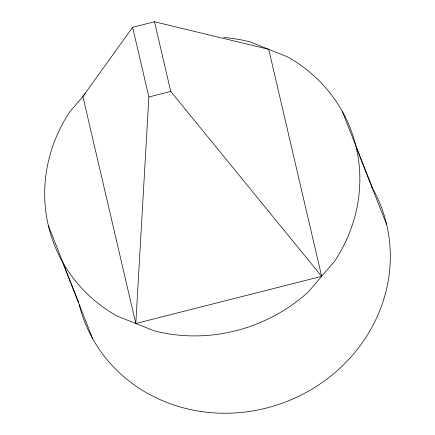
<?xml version="1.0" encoding="UTF-8"?>
<svg xmlns="http://www.w3.org/2000/svg" width="435" height="435" viewBox="0 0 435 435"><rect width="100%" height="100%" fill="white"/><g stroke="black" fill="none" stroke-linecap="round" stroke-linejoin="round"><path stroke-width="0.65" d="M135.812 323.493L148.868 96.994L132.621 27.296L154.485 21.75L268.721 49.329L321.655 276.345L135.812 323.493L82.884 96.483L132.621 27.296M85.45 93.481L69.611 111.996A159.031 147.965 -21.5 0 0 117.194 316.071L154.43 330.915A159.031 147.965 -21.5 0 0 308.382 291.852L334.923 260.831A159.031 147.965 -21.5 0 0 287.339 56.751L250.109 41.907A159.031 147.965 -21.5 0 0 223.72 37.481M148.868 96.994L170.737 91.442L321.655 276.345M342.269 111.333L372.735 188.67M356.221 147.351L386.688 224.688M48.312 225.477L62.923 262.571M63.418 263.827L78.528 302.184M62.265 261.495L92.731 338.832M154.485 21.75L170.737 91.442M371.419 186.37A159.031 147.965 -21.5 0 1 288.519 400.798A159.031 147.965 -21.5 0 1 79.252 304.777"/></g></svg>
